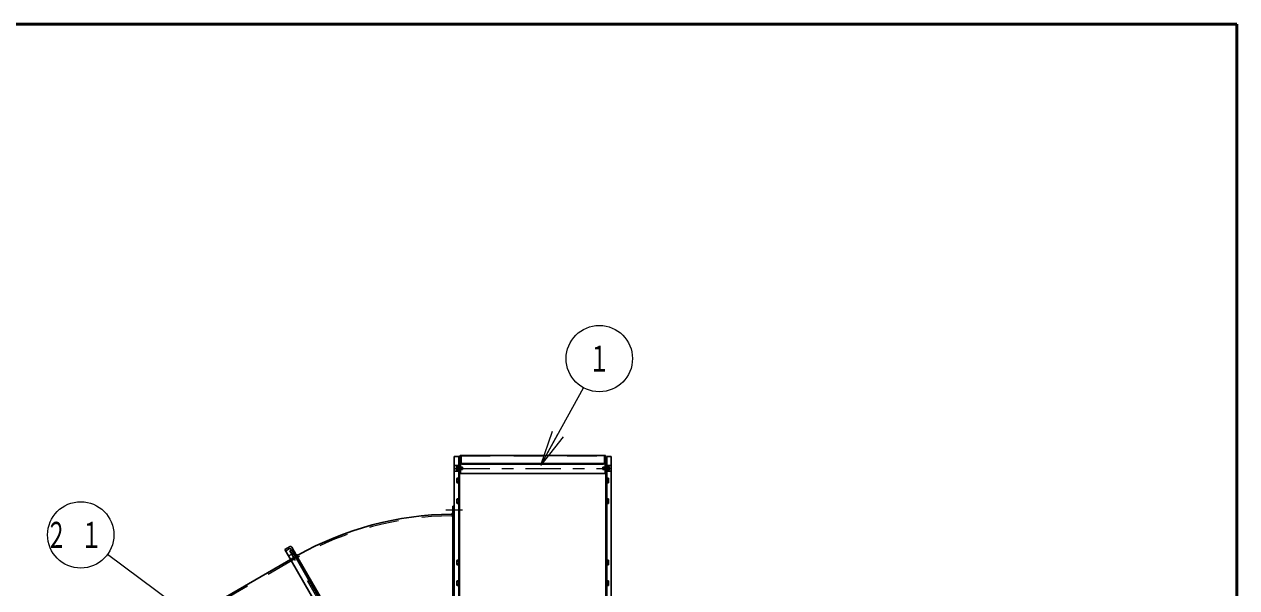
# Model space of a CAD drawing. Units: millimetres on the paper, scale 1:50. Extents: x -385 to 840, y 0 to 267.
# Drawn here: x 317.7 to 420, y 219.4 to 267 of the extents above; entities that cross this region are included whole.
import ezdxf
from ezdxf.enums import TextEntityAlignment as Align

# ---------------------------------------------------------------- set-up
doc = ezdxf.new("R2010")
doc.units = ezdxf.units.MM
doc.linetypes.add('USER1', pattern=[4.5, 2.5, -2])
doc.linetypes.add('USER2', pattern=[6, 3, -1, 1, -1])
doc.layers.add('1_50', color=7, linetype='Continuous', lineweight=25)
doc.layers.add('LY_3', color=7, linetype='Continuous', lineweight=13)
doc.styles.add('ＭＳ ゴシック', font='')
doc.styles.get('ＭＳ ゴシック').set_extended_font_data('MS Gothic')

msp = doc.modelspace()

# ---------------------------------------------------------------- linework, layer by layer
at = {"layer": '1_50', "lineweight": 13}
for p, q in [((361.254, 229.769), (364.85, 236.32)), ((361.254, 229.769), (362.259, 232.639)), ((361.254, 229.769), (362.697, 232.399)), ((363.136, 232.158), (361.254, 229.769)), ((332.628, 216.337), (324.677, 222.226))]:
    msp.add_line(p, q, dxfattribs=at)
at = {"layer": '1_50', "color": 131}
for p, q in [((353.959, 230.504), (353.959, 207.104)), ((353.959, 230.504), (354.339, 230.504)), ((354.339, 230.504), (354.339, 207.104)), ((366.819, 230.504), (366.819, 207.104)), ((367.199, 230.504), (366.819, 230.504)), ((367.199, 230.504), (367.199, 207.104)), ((353.959, 229.744), (354.339, 229.744)), ((353.959, 229.264), (354.339, 229.264)), ((367.199, 229.744), (366.819, 229.744)), ((367.199, 229.264), (366.819, 229.264))]:
    msp.add_line(p, q, dxfattribs=at)
at = {"layer": '1_50', "color": 4}
for p, q in [((354.339, 207.304), (354.339, 230.304)), ((354.339, 230.304), (354.403, 230.304)), ((354.403, 207.304), (354.403, 230.304)), ((366.819, 230.304), (366.755, 230.304)), ((366.755, 207.304), (366.755, 230.304)), ((366.819, 207.304), (366.819, 230.304)), ((354.139, 229.584), (354.139, 229.424)), ((354.259, 229.684), (354.239, 229.684)), ((354.259, 229.324), (354.239, 229.324)), ((354.259, 229.32), (354.259, 229.688)), ((354.259, 229.688), (354.309, 229.688)), ((354.259, 229.684), (354.259, 229.324)), ((354.659, 229.604), (354.259, 229.604)), ((354.259, 229.518), (354.309, 229.504)), ((354.259, 229.504), (354.309, 229.491)), ((354.659, 229.404), (354.259, 229.404)), ((354.259, 229.32), (354.309, 229.32)), ((354.309, 229.714), (354.309, 229.294)), ((354.339, 229.714), (354.309, 229.714)), ((354.309, 229.32), (354.309, 229.688)), ((354.309, 229.294), (354.339, 229.294)), ((354.339, 229.714), (354.339, 229.294)), ((354.403, 229.077), (354.403, 229.931)), ((354.403, 229.931), (366.755, 229.931)), ((354.659, 229.604), (354.659, 229.404)), ((366.499, 229.604), (366.499, 229.404)), ((366.499, 229.604), (366.899, 229.604)), ((366.499, 229.404), (366.899, 229.404)), ((366.755, 229.931), (366.755, 229.077)), ((366.819, 229.714), (366.819, 229.294)), ((366.819, 229.714), (366.849, 229.714)), ((366.849, 229.294), (366.819, 229.294)), ((366.849, 229.714), (366.849, 229.294)), ((366.849, 229.32), (366.849, 229.688)), ((366.899, 229.688), (366.849, 229.688)), ((366.899, 229.518), (366.849, 229.504)), ((366.899, 229.504), (366.849, 229.491)), ((366.899, 229.32), (366.849, 229.32)), ((366.899, 229.32), (366.899, 229.688)), ((366.899, 229.684), (366.899, 229.324)), ((366.899, 229.684), (366.919, 229.684)), ((366.899, 229.324), (366.919, 229.324)), ((367.019, 229.584), (367.019, 229.424)), ((354.403, 229.077), (366.755, 229.077))]:
    msp.add_line(p, q, dxfattribs=at)
at = {"layer": '1_50', "color": 190}
for p, q in [((354.429, 229.154), (354.429, 230.554)), ((354.475, 229.154), (354.475, 230.558)), ((354.479, 230.604), (366.679, 230.604)), ((354.535, 229.925), (354.535, 230.604)), ((366.623, 229.925), (366.623, 230.604)), ((366.683, 229.154), (366.683, 230.558)), ((366.729, 229.154), (366.729, 230.554)), ((354.429, 229.154), (354.475, 229.154)), ((366.683, 229.154), (366.729, 229.154))]:
    msp.add_line(p, q, dxfattribs=at)
at = {"layer": '1_50', "color": 190, "linetype": 'USER1', "lineweight": 13}
msp.add_line((354.475, 230.558), (366.683, 230.558), dxfattribs=at)
at = {"layer": '1_50', "color": 4, "linetype": 'USER2', "lineweight": 13}
for p, q in [((353.959, 229.504), (367.199, 229.504)), ((354.339, 229.504), (354.612, 229.504)), ((366.819, 229.504), (366.546, 229.504))]:
    msp.add_line(p, q, dxfattribs=at)
at = {"layer": '1_50', "color": 131, "linetype": 'USER2', "lineweight": 13}
for p, q in [((353.959, 229.504), (354.339, 229.504)), ((367.199, 229.504), (366.819, 229.504))]:
    msp.add_line(p, q, dxfattribs=at)
at = {"layer": '1_50', "color": 190, "linetype": 'USER2', "lineweight": 13}
for p, q in [((354.592, 229.504), (354.163, 229.504)), ((366.567, 229.504), (366.995, 229.504))]:
    msp.add_line(p, q, dxfattribs=at)
at = {"layer": '1_50'}
for p, q in [((354.197, 229.701), (354.179, 229.669)), ((354.179, 229.339), (354.179, 229.669)), ((354.197, 229.308), (354.179, 229.339)), ((354.339, 229.701), (354.197, 229.701)), ((354.339, 229.602), (354.197, 229.602)), ((354.339, 229.406), (354.197, 229.406)), ((354.339, 229.308), (354.197, 229.308)), ((354.339, 229.701), (354.339, 229.308)), ((366.819, 229.701), (366.961, 229.701)), ((366.819, 229.701), (366.819, 229.308)), ((366.819, 229.602), (366.961, 229.602)), ((366.819, 229.406), (366.961, 229.406)), ((366.819, 229.308), (366.961, 229.308)), ((366.961, 229.701), (366.979, 229.669)), ((366.961, 229.308), (366.979, 229.339)), ((366.979, 229.339), (366.979, 229.669)), ((354.197, 228.681), (354.179, 228.649)), ((354.179, 228.319), (354.179, 228.649)), ((354.197, 228.288), (354.179, 228.319)), ((354.339, 228.681), (354.197, 228.681)), ((354.339, 228.582), (354.197, 228.582)), ((354.339, 228.386), (354.197, 228.386)), ((354.339, 228.288), (354.197, 228.288)), ((354.339, 228.681), (354.339, 228.288)), ((366.819, 228.681), (366.961, 228.681)), ((366.819, 228.681), (366.819, 228.288)), ((366.819, 228.582), (366.961, 228.582)), ((366.819, 228.386), (366.961, 228.386)), ((366.819, 228.288), (366.961, 228.288)), ((366.961, 228.681), (366.979, 228.649)), ((366.961, 228.288), (366.979, 228.319)), ((366.979, 228.319), (366.979, 228.649)), ((354.197, 226.949), (354.179, 226.917)), ((354.179, 226.587), (354.179, 226.917)), ((354.197, 226.556), (354.179, 226.587)), ((354.339, 226.949), (354.197, 226.949)), ((354.339, 226.85), (354.197, 226.85)), ((354.339, 226.654), (354.197, 226.654)), ((354.339, 226.556), (354.197, 226.556)), ((354.339, 226.949), (354.339, 226.556)), ((366.819, 226.949), (366.961, 226.949)), ((366.819, 226.949), (366.819, 226.556)), ((366.819, 226.85), (366.961, 226.85)), ((366.819, 226.654), (366.961, 226.654)), ((366.819, 226.556), (366.961, 226.556)), ((366.961, 226.949), (366.979, 226.917)), ((366.961, 226.556), (366.979, 226.587)), ((366.979, 226.587), (366.979, 226.917)), ((354.197, 221.752), (354.179, 221.721)), ((354.179, 221.391), (354.179, 221.721)), ((354.197, 221.36), (354.179, 221.391)), ((354.339, 221.752), (354.197, 221.752)), ((354.339, 221.654), (354.197, 221.654)), ((354.339, 221.458), (354.197, 221.458)), ((354.339, 221.36), (354.197, 221.36)), ((354.339, 221.752), (354.339, 221.36)), ((366.819, 221.752), (366.961, 221.752)), ((366.819, 221.752), (366.819, 221.36)), ((366.819, 221.654), (366.961, 221.654)), ((366.819, 221.458), (366.961, 221.458)), ((366.819, 221.36), (366.961, 221.36)), ((366.961, 221.752), (366.979, 221.721)), ((366.961, 221.36), (366.979, 221.391)), ((366.979, 221.391), (366.979, 221.721)), ((354.197, 220.02), (354.179, 219.989)), ((354.179, 219.659), (354.179, 219.989)), ((354.197, 219.628), (354.179, 219.659)), ((354.339, 220.02), (354.197, 220.02)), ((354.339, 219.922), (354.197, 219.922)), ((354.339, 219.726), (354.197, 219.726)), ((354.339, 219.628), (354.197, 219.628)), ((354.339, 220.02), (354.339, 219.628)), ((366.819, 220.02), (366.961, 220.02)), ((366.819, 220.02), (366.819, 219.628)), ((366.819, 219.922), (366.961, 219.922)), ((366.819, 219.726), (366.961, 219.726)), ((366.819, 219.628), (366.961, 219.628)), ((366.961, 220.02), (366.979, 219.989)), ((366.961, 219.628), (366.979, 219.659)), ((366.979, 219.659), (366.979, 219.989))]:
    msp.add_line(p, q, dxfattribs=at)
at = {"layer": '1_50', "color": 190, "lineweight": 13}
for p, q in [((354.595, 229.888), (366.563, 229.888)), ((354.595, 229.865), (366.563, 229.865))]:
    msp.add_line(p, q, dxfattribs=at)
at = {"layer": '1_50', "color": 140}
for p, q in [((353.819, 226.304), (353.959, 226.304)), ((353.819, 226.304), (353.819, 225.743)), ((353.959, 226.304), (353.959, 211.304)), ((353.819, 211.304), (353.819, 225.743)), ((340.094, 222.9), (339.661, 222.65)), ((339.661, 222.65), (347.461, 209.14)), ((340.209, 222.62), (340.088, 222.55)), ((340.088, 222.55), (340.368, 222.065)), ((347.709, 209.63), (340.209, 222.62)), ((340.23, 222.863), (340.561, 222.29)), ((347.93, 209.526), (340.561, 222.29)), ((340.331, 221.928), (329.489, 215.668))]:
    msp.add_line(p, q, dxfattribs=at)
at = {"layer": '1_50', "color": 140, "linetype": 'USER2', "lineweight": 13}
for p, q in [((353.241, 226.004), (354.637, 226.004)), ((340.007, 222.157), (340.552, 222.471))]:
    msp.add_line(p, q, dxfattribs=at)
at = {"layer": '1_50', "color": 140, "linetype": 'USER1', "lineweight": 13}
for p, q in [((340.043, 222.708), (339.731, 222.528)), ((347.739, 209.578), (340.179, 222.672)), ((340.401, 221.807), (329.559, 215.547)), ((347.308, 210.045), (340.368, 222.065))]:
    msp.add_line(p, q, dxfattribs=at)
at = {"layer": '1_50', "lineweight": 13}
for centre in [(366.198, 238.775), (322.427, 223.893)]:
    msp.add_circle(centre, 2.8, dxfattribs=at)
at = {"layer": '1_50', "color": 190}
for centre, start, end in [((354.479, 230.554), 90, 180), ((366.679, 230.554), 0, 90)]:
    msp.add_arc(centre, 0.05, start, end, dxfattribs=at)
at = {"layer": '1_50', "color": 4}
for centre, start, end in [((354.239, 229.584), 90, 180), ((354.239, 229.424), 180, 270), ((366.919, 229.584), 0, 90), ((366.919, 229.424), 270, 0)]:
    msp.add_arc(centre, 0.1, start, end, dxfattribs=at)
at = {"layer": '1_50'}
for centre, radius, start, end in [((354.269, 229.651), 0.0869, 145.61587, 214.38413), ((354.507, 229.504), 0.325, 162.41211, 197.58789), ((354.269, 229.357), 0.0869, 145.61587, 214.38413), ((366.889, 229.651), 0.0869, 325.61586, 34.38414), ((366.651, 229.504), 0.325, 342.41211, 17.58789), ((366.889, 229.357), 0.0869, 325.61586, 34.38414), ((354.269, 228.632), 0.0869, 145.61587, 214.38413), ((354.507, 228.484), 0.325, 162.41211, 197.58789), ((354.269, 228.337), 0.0869, 145.61587, 214.38413), ((366.889, 228.632), 0.0869, 325.61586, 34.38414), ((366.651, 228.484), 0.325, 342.41211, 17.58789), ((366.889, 228.337), 0.0869, 325.61586, 34.38414), ((354.269, 226.9), 0.0869, 145.61587, 214.38413), ((354.507, 226.752), 0.325, 162.41211, 197.58789), ((354.269, 226.605), 0.0869, 145.61587, 214.38413), ((366.889, 226.9), 0.0869, 325.61586, 34.38414), ((366.651, 226.752), 0.325, 342.41211, 17.58789), ((366.889, 226.605), 0.0869, 325.61586, 34.38414), ((354.269, 221.703), 0.0869, 145.61587, 214.38413), ((354.507, 221.556), 0.325, 162.41211, 197.58789), ((354.269, 221.409), 0.0869, 145.61587, 214.38413), ((366.889, 221.703), 0.0869, 325.61586, 34.38414), ((366.651, 221.556), 0.325, 342.41211, 17.58789), ((366.889, 221.409), 0.0869, 325.61586, 34.38414), ((354.269, 219.971), 0.0869, 145.61587, 214.38413), ((354.507, 219.824), 0.325, 162.41211, 197.58789), ((354.269, 219.677), 0.0869, 145.61587, 214.38413), ((366.889, 219.971), 0.0869, 325.61586, 34.38414), ((366.651, 219.824), 0.325, 342.41211, 17.58789), ((366.889, 219.677), 0.0869, 325.61586, 34.38414)]:
    msp.add_arc(centre, radius, start, end, dxfattribs=at)
at = {"layer": '1_50', "color": 190, "lineweight": 13}
for centre, start, end in [((354.595, 229.948), 180, 270), ((354.595, 229.925), 180, 270), ((366.563, 229.948), 270, 0), ((366.563, 229.925), 270, 0)]:
    msp.add_arc(centre, 0.06, start, end, dxfattribs=at)
at = {"layer": '1_50', "color": 140}
for centre, radius, start, end in [((353.959, 198.804), 26.84, 90.51044, 119.48956), ((353.719, 225.743), 0.1, 270.51044, 0), ((340.144, 222.813), 0.1, 30, 120), ((340.735, 222.39), 0.2, 210, 299.27955), ((340.698, 222.254), 0.1, 210, 299.48956), ((340.281, 222.015), 0.1, 300, 30)]:
    msp.add_arc(centre, radius, start, end, dxfattribs=at)
at = {"layer": '1_50', "color": 140, "linetype": 'USER1', "lineweight": 13}
for centre, radius, start, end in [((353.959, 198.804), 26.7, 90.51044, 119.48956), ((353.719, 225.743), 0.24, 270.51044, 0), ((340.093, 222.622), 0.1, 30, 120), ((340.281, 222.015), 0.24, 300, 30), ((340.735, 222.39), 0.34, 210, 299.27955), ((340.698, 222.254), 0.24, 210, 299.48956)]:
    msp.add_arc(centre, radius, start, end, dxfattribs=at)
at = {"layer": 'LY_3', "lineweight": 50}
for p, q in [((420, 267), (35, 267)), ((420, 0), (420, 267))]:
    msp.add_line(p, q, dxfattribs=at)

# ---------------------------------------------------------------- texts
at = {"layer": '1_50', "style": 'ＭＳ ゴシック', "width": 0.6}
msp.add_text('１', height=2.199, dxfattribs=at).set_placement((366.198, 238.775), align=Align.MIDDLE_CENTER)
at = {"layer": '1_50', "insert": (322.427, 223.893), "char_height": 2.199, "attachment_point": 5, "style": 'ＭＳ ゴシック'}
msp.add_mtext('\\T1.64;\\W0.6;２１', dxfattribs=at)

doc.saveas('drawing.dxf')
